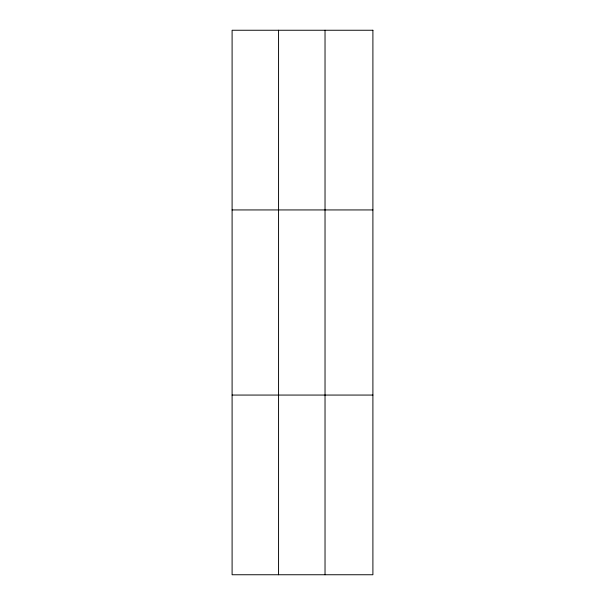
<?xml version="1.0" encoding="UTF-8"?>
<svg xmlns="http://www.w3.org/2000/svg" width="605" height="605" viewBox="0 0 605 605"><rect width="100%" height="100%" fill="white"/><g stroke="black" fill="none" stroke-linecap="round" stroke-linejoin="round"><path stroke-width="0.91" d="M278.565 30.25L278.565 574.75M325.029 30.25L325.029 574.75M232.101 209.935L372.899 209.935M232.101 395.065L372.899 395.065M372.899 30.25L372.899 574.75L232.101 574.75L232.101 30.25L372.899 30.25"/></g></svg>
